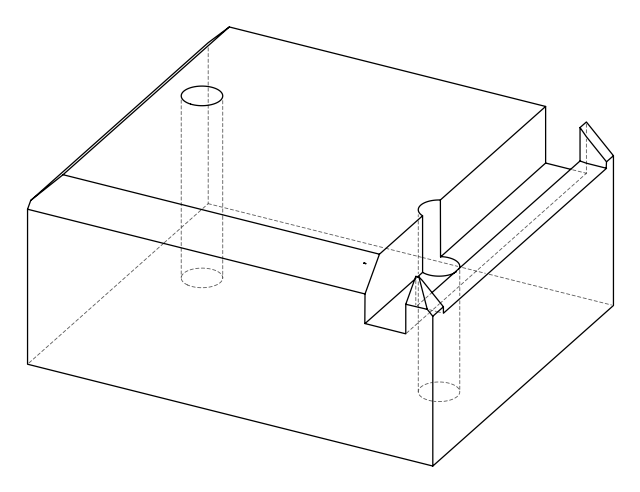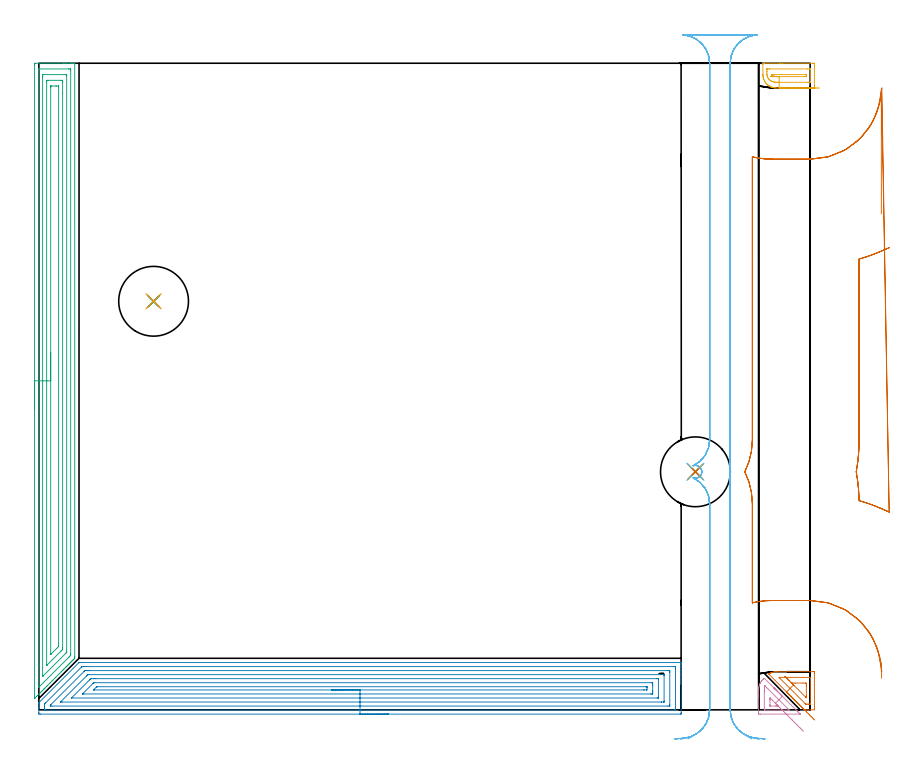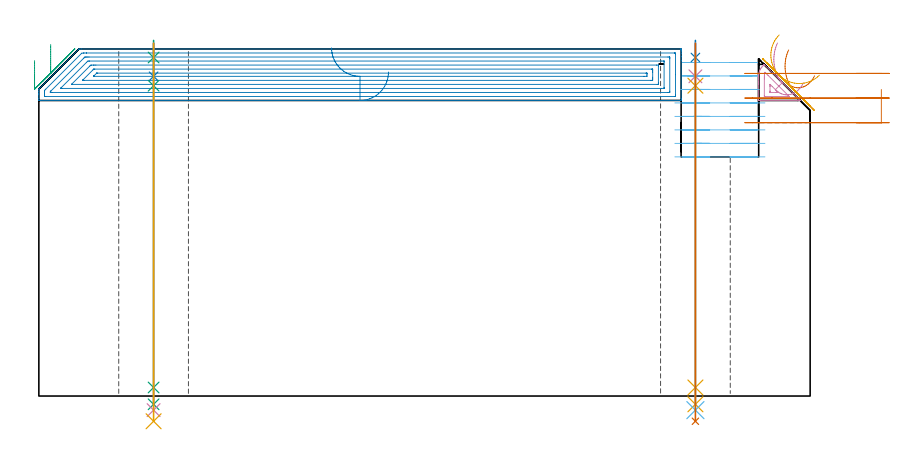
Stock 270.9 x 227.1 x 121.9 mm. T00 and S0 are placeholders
(PLAN: 17 operations, 11 tool changes, 39.7 min)
(1 AREA_MILL | FG_CHAMFER_SURFACE | UGT0205_001 | 0.66 min | 4965 mm3)
(2 AREA_MILL_1 | FG_CHAMFER_SURFACE_1 | UGT0205_001 | 12.59 min | 38214 mm3)
(3 AREA_MILL_2 | FG_CHAMFER_SURFACE_2 | UGT0205_001 | 8.98 min | 21245 mm3)
(4 AREA_MILL_3 | FG_CHAMFER_SURFACE_3 | UGT0205_001 | 0.55 min | 1716 mm3)
(5 AREA_MILL_4 | FG_CHAMFER_SURFACE_4 | UGT0205_001 | 0.75 min | 3916 mm3)
(6 MILL_RECTANGULAR_SLOT | SLOT_RECTANGULAR | UGT0201_094 | Follow Part, ap 5, ae 75% | 8.97 min | 235270 mm3)
(7 MILL_RECTANGULAR_SLOT_1 | SLOT_RECTANGULAR_1 | UGT0201_020 | Follow Part, ap 12.5, ae 75% | 3.78 min | 92540 mm3)
(8 SPOT_DRILL | STEP1HOLE | NXT0321_9005460120000 | 0.05 min | 0 mm3)
(9 SPOT_DRILL_1 | STEP1HOLE_1 | NXT0321_9005460120000 | 0.05 min | 146 mm3)
(10 DRILL_BLIND_HOLE_INTO_CENTER | STEP1HOLE | NXT0301_035 | 0.05 min | 0 mm3)
(11 GUN_DRILL_THROUGH_HOLE | STEP1HOLE | UGT0307_002 | 0.56 min | 2345 mm3)
(12 SPADE_DRILL_TO_ENLARGE_THROUGH_HOLE | STEP1HOLE | UGT0306_006 | 0.52 min | 13478 mm3)
(13 DRILL_TO_ENLARGE_THROUGH_HOLE | STEP1HOLE | UGT0301_058 | 0.53 min | 24399 mm3)
(14 DRILL_BLIND_HOLE_INTO_CENTER_1 | STEP1HOLE_1 | NXT0301_035 | 0.05 min | 206 mm3)
(15 GUN_DRILL_THROUGH_HOLE_1 | STEP1HOLE_1 | UGT0307_002 | 0.56 min | 3196 mm3)
(16 SPADE_DRILL_TO_ENLARGE_THROUGH_HOLE_1 | STEP1HOLE_1 | UGT0306_006 | 0.52 min | 19422 mm3)
(17 DRILL_TO_ENLARGE_THROUGH_HOLE_1 | STEP1HOLE_1 | UGT0301_058 | 0.53 min | 34452 mm3)
(TOOL UGT0205_001 | Chamfer Mill 20 x 3 x 45 deg. | D20 FL50 Z2)
(TOOL UGT0201_094 | End mill 20 mm | D20 FL38 Z4)
(TOOL UGT0201_020 | End mill 50 mm | D50 FL50 Z4)
(TOOL NXT0321_9005460120000 | NC Spot Drill, 142deg, 12mm, Carbide, Uncoated | D12 PA142 FL30 Z2)
(TOOL NXT0301_035 | Carbide Drill 6.4mm [860.1-0640-032A1-MM 2214] | D6.4 PA140 FL53 Z2)
(TOOL UGT0307_002 | Gun Drill 6 mm | D6 PA130 FL24 Z1)
(TOOL UGT0306_006 | Spade Drill 15.5mm | D15.5 PA132 FL10 Z2)
(TOOL UGT0301_058 | Twist Drill 24.5 mm | D24.5 PA118 FL160 Z2)
(OP 1 AREA_MILL)
G17 G21 G94 G90
T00 M6
G54
G17 G0 G90 X272.467 Y-3.569 S1061 M3
G43 Z131.9 H0
Z112.479
G94 G1 X272.089 Y-3.192 Z111.789 F250.
X271.671 Y-2.773 Z111.149
X271.214 Y-2.316 Z110.562
X270.723 Y-1.825 Z110.034
X270.202 Y-1.303 Z109.569
X269.653 Y-0.754 Z109.169
X269.082 Y-0.183 Z108.839
X268.494 Y0.406 Z108.581
X267.891 Y1.009 Z108.396
X267.279 Y1.622 Z108.286
X266.663 Y2.238 Z108.251
X266.047 Y2.854 Z108.293
X265.436 Y3.466 Z108.411
X264.834 Y4.068 Z108.604
X264.247 Y4.655 Z108.87
X263.678 Y5.224 Z109.207
X263.133 Y5.771 Z109.613
X262.614 Y6.289 Z110.086
X256.594 Y12.315 Z116.106
X256.531 Y12.388 Z116.169
X256.358 Y12.601 Z116.342
Y12.603
X256.82 Y12.86 Z115.88
X256.854 Y12.878 Z115.846
X257.011 Y12.948 Z115.689
X257.139 Y13.006 Z115.56
X257.576 Y13.168 Z115.123
X258.019 Y13.284 Z114.68
X258.462 Y13.358 Z114.237
X258.624 Y13.369 Z114.075
X258.9 Y13.388 Z113.798
X259.509 Y13.396 Z113.189
X259.781 Y13.399 Z112.917
X263.17 Z109.528
X263.934 Z108.76
X271.899 Y13.4 Z100.797
X272.284 Y13.396 Z100.412
X272.391 Y13.39 Z100.305
X272.398 Y13.282 Z100.298
X272.4 Y12.896 Z100.3
Y0.253
X272.395 Y0.061 Z100.305
X272.392 Y0.001 Z100.306
X269.152 Y0. Z103.547
X268.954 Y0.005 Z103.744
X268.894 Y0.01 Z103.803
X268.801 Y0.099 Z103.895
X268.691 Y0.209 Z104.007
X262.614 Y6.289 Z110.086
X263.839 Y7.514 Z108.861
X260.231 Y11.126 Z112.469
X260.068 Y11.296 Z112.632
X259.978 Y11.39 Z112.722
X260.03 Y11.394 Z112.67
X260.122 Y11.398 Z112.578
X268.306 Y11.4 Z104.394
X270.74 Z101.96
X270.888 Y11.399 Z101.812
X270.927 Y11.398 Z101.773
X270.965 Y11.393 Z101.735
X270.978 Y11.39 Z101.722
X270.98 Y11.377 Z101.72
X270.983 Y11.334 Z101.717
X270.986 Y11.154 Z101.714
Y11.126
X270.985 Y2.274 Z101.715
X270.981 Y2.06 Z101.719
X270.979 Y2.016 Z101.721
X270.859 Y2.01 Z101.841
X270.677 Y2.004 Z102.023
X270.402 Y2. Z102.298
X270.129 Z102.571
X269.515 Y2.003 Z103.185
X269.382 Y2.01 Z103.318
X269.347 Y2.014 Z103.353
X269.302 Y2.054 Z103.398
X269.244 Y2.108 Z103.456
X269.076 Y2.274 Z103.624
X263.839 Y7.514 Z108.861
X265.07 Y8.734 Z107.63
X264.819 Y8.988 Z107.881
X264.459 Y9.356 Z108.241
X264.778 Y9.397 Z107.922
X264.819 Y9.398 Z107.881
X265.66 Y9.4 Z107.04
X268.315 Z104.385
X269.201 Y9.399 Z103.499
X269.244 Y9.395 Z103.456
X269.565 Y9.356 Z103.135
X269.569 Y9.031 Z103.131
X269.571 Y8.47 Z103.129
X269.572 Y8.143 Z103.128
X269.571 Y4.93 Z103.129
Y4.603
X269.567 Y4.275 Z103.133
X269.565 Y4.249 Z103.135
X269.537 Y4.27 Z103.163
X269.469 Y4.333 Z103.231
X269.369 Y4.431 Z103.331
X269.244 Y4.556 Z103.456
X265.332 Y8.47 Z107.368
X265.07 Y8.734 Z107.63
X264.584 Y9.225 Z108.163
X264.132 Y9.68 Z108.754
X263.718 Y10.098 Z109.398
X263.346 Y10.474 Z110.092
X263.017 Y10.805 Z110.829
X262.735 Y11.09 Z111.604
X262.501 Y11.325 Z112.411
X262.318 Y11.51 Z113.243
X262.187 Y11.643 Z114.095
X262.108 Y11.722 Z114.961
X262.083 Y11.747 Z115.832
X262.111 Y11.719 Z116.704
X262.193 Y11.636 Z117.568
X262.328 Y11.501 Z118.42
X262.514 Y11.313 Z119.251
X262.75 Y11.074 Z120.056
X263.035 Y10.787 Z120.829
X263.367 Y10.452 Z121.563
G0 Z131.9
M5
M2
(OP 2 AREA_MILL_1)
G17 G21 G94 G90
T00 M6
G54
G17 G0 G90 X122.8 Y-1.5 S1061 M3
G43 Z131.9 H0
Z113.8
G94 G1 X122.762 Z112.928 F250.
X122.648 Z112.064
X122.459 Z111.212
X122.197 Z110.38
X121.863 Z109.574
X121.46 Z108.8
X120.992 Z108.064
X120.46 Z107.372
X119.871 Z106.729
X119.228 Z106.14
X118.536 Z105.608
X117.8 Z105.14
X117.026 Z104.737
X116.22 Z104.403
X115.388 Z104.141
X114.536 Z103.952
X113.672 Z103.838
X112.8 Z103.8
X0.625 Y-1.499 Z103.801
X0.045 Y-1.493 Z103.803
X0.008 Y-1.491 Z103.805
X0. Y-0.915 Z104.38
Y0.513 Z105.809
Y0.867 Z106.163
Y1.576 Z106.876
Y2.295 Z107.595
X0.003 Y2.475 Z107.767
X0.01 Y2.512 Z107.804
X0.149 Y2.649 Z107.948
X0.178 Y2.678 Z107.977
X14.032 Y16.532 Z121.831
X14.097 Y16.594 Z121.892
X14.109 Y16.596 Z121.895
X14.926 Y16.6 Z121.9
X225.422
X225.592 Y16.597 Z121.888
X225.593 Y16.592 Z121.883
X225.596 Y16.545 Z121.837
X225.6 Y16.134 Z121.434
Y15.832 Z121.132
Y15.124 Z120.419
Y13.878 Z119.175
Y12.451 Z117.746
Y-0.915 Z104.383
X225.598 Y-1.185 Z104.112
X225.59 Y-1.492 Z103.806
X225.283 Y-1.499 Z103.799
X112.8 Y-1.5 Z103.8
Y-0.086 Z105.214
X2.412
X2.35 Y-0.085 Z105.215
X2.226 Y-0.082 Z105.218
X2.01 Y-0.075 Z105.225
X2.008 Y-0.024 Z105.276
X2.001 Y0.386 Z105.686
X2. Y0.867 Z106.167
X2.001 Y1.278 Z106.578
X2.006 Y1.758 Z107.058
X2.01 Y1.964 Z107.264
X2.019 Y2.057 Z107.357
X2.064 Y2.105 Z107.405
X2.412 Y2.462 Z107.762
X14.926 Y14.975 Z120.275
X15.002 Y15.047 Z120.347
X15.085 Y15.124 Z120.424
X15.763 Y15.18 Z120.48
X15.82 Y15.182 Z120.482
X16.651 Y15.186 Z120.486
X16.714
X223.188 Y15.185 Z120.485
X223.25
X223.374 Y15.182 Z120.482
X223.59 Y15.175 Z120.475
X223.592 Y15.124 Z120.424
X223.598 Y14.714 Z120.014
X223.6 Y7.584 Z112.884
X223.599 Y0.458 Z105.758
X223.592 Y-0.024 Z105.276
X223.59 Y-0.069 Z105.231
X223.436 Y-0.079 Z105.221
X223.312 Y-0.084 Z105.216
X223.25 Y-0.085 Z105.215
X112.8 Y-0.086 Z105.214
Y1.328 Z106.628
X4.631 Y1.329 Z106.629
X4.2 Y1.33 Z106.63
X4.057 Y1.333 Z106.633
X4.014 Y1.335 Z106.635
X4.01 Y1.426 Z106.726
Y1.557 Z106.857
X4.162 Y1.758 Z107.058
X4.179 Y1.779 Z107.079
X4.2 Y1.801 Z107.101
X15.82 Y13.421 Z118.721
X16.096 Y13.689 Z118.989
X16.174 Y13.762 Z119.062
X16.288 Y13.766 Z119.066
X16.714 Y13.77 Z119.07
X17.176 Y13.771 Z119.071
X17.607
X220.969
X221.4 Y13.769 Z119.069
X221.543 Y13.767 Z119.067
X221.586 Y13.765 Z119.065
X221.592 Y13.674 Z118.974
X221.597 Y13.541 Z118.841
X221.599 Y13.342 Z118.642
X221.6 Y13.142 Z118.442
X221.599 Y1.758 Z107.058
X221.598 Y1.561 Z106.861
X221.59 Y1.361 Z106.661
X221.581 Y1.335 Z106.635
X221.561 Y1.332 Z106.632
X221.508 Y1.33 Z106.63
X221.4 Y1.329 Z106.629
X220.937 Y1.328 Z106.628
X112.8
Y2.743 Z108.043
X8.219
X7.775 Y2.744 Z108.044
X7.679 Y2.746 Z108.046
X7.609 Y2.75 Z108.05
X7.613 Y2.756 Z108.056
X7.638 Y2.786 Z108.086
X7.668 Y2.818 Z108.118
X7.775 Y2.927 Z108.227
X16.714 Y11.864 Z117.164
X17.011 Y12.155 Z117.455
X17.213 Y12.35 Z117.65
X17.607 Y12.356 Z117.656
X17.702 Y12.357 Z117.657
X218.812
X219.534 Y12.353 Z117.653
X219.575 Y12.351 Z117.651
X219.59 Y12.349 Z117.649
X219.592 Y12.327 Z117.627
X219.597 Y12.22 Z117.52
X219.599 Y12.004 Z117.304
Y3.101 Z108.401
X219.596 Y2.881 Z108.181
X219.592 Y2.772 Z108.072
X219.59 Y2.75 Z108.05
X219.571 Y2.748 Z108.048
X219.516 Y2.745 Z108.045
X218.718 Y2.743 Z108.043
X218.625
X112.8
Y4.157 Z109.457
X11.568
X11.537 Y4.158 Z109.458
X11.488 Y4.163 Z109.463
X11.475 Y4.165 Z109.465
X11.482 Y4.176 Z109.476
X11.503 Y4.202 Z109.502
X11.541 Y4.242 Z109.542
X17.788 Y10.489 Z115.789
X17.971 Y10.669 Z115.969
X18.24 Y10.929 Z116.229
X18.501 Y10.936 Z116.236
X19.121 Y10.941 Z116.241
X19.395 Y10.942 Z116.242
X20.014 Y10.943 Z116.243
X216.931
X217.553 Y10.94 Z116.24
X217.581 Y10.936 Z116.236
X217.59 Y10.933 Z116.233
X217.596 Y10.896 Z116.196
X217.598 Y10.669 Z115.969
X217.6 Y4.655 Z109.955
X217.599 Y4.431 Z109.731
X217.597 Y4.265 Z109.565
X217.593 Y4.182 Z109.482
X217.591 Y4.167 Z109.467
X217.559 Y4.164 Z109.464
X217.482 Y4.161 Z109.461
X217.206 Y4.158 Z109.458
X112.8 Y4.157 Z109.457
Y5.571 Z110.871
X15.82 Y5.572 Z110.872
X15.569 Y5.573 Z110.873
X15.391 Y5.576 Z110.876
X15.342 Y5.578 Z110.878
X15.366 Y5.608 Z110.908
X15.408 Y5.656 Z110.956
X15.445 Y5.696 Z110.996
X19.014 Y9.266 Z114.566
X19.143 Y9.392 Z114.692
X19.248 Y9.492 Z114.792
X19.28 Y9.52 Z114.82
X19.316 Y9.523 Z114.823
X19.395 Y9.526 Z114.826
X19.645 Y9.528 Z114.828
X215.143
X215.394 Y9.527 Z114.827
X215.523 Y9.524 Z114.824
X215.581 Y9.522 Z114.822
X215.59 Y9.492 Z114.792
X215.597 Y9.325 Z114.625
X215.599 Y8.887 Z114.187
X215.6 Y8.431 Z113.731
Y6.649 Z111.949
X215.599 Y6.213 Z111.513
X215.596 Y5.762 Z111.062
X215.59 Y5.607 Z110.907
X215.578 Y5.578 Z110.878
X215.545 Y5.576 Z110.876
X215.465 Y5.574 Z110.874
X215.143 Y5.572 Z110.872
X214.894 Y5.571 Z110.871
X112.8
Y6.985 Z112.285
X19.514 Y6.986 Z112.286
X19.395 Y6.987 Z112.287
X19.276 Y6.989 Z112.289
X19.213 Y6.992 Z112.292
X19.263 Y7.055 Z112.355
X19.305 Y7.104 Z112.404
X19.349 Y7.151 Z112.451
X19.395 Y7.198 Z112.498
X20.241 Y8.043 Z113.343
X20.289 Y8.087 Z113.387
X20.318 Y8.108 Z113.408
X20.338 Y8.11 Z113.41
X20.386 Y8.113 Z113.413
X20.483 Y8.114 Z113.414
X20.676 Y8.115 Z113.415
X213.236 Y8.114 Z113.414
X213.356
X213.475 Y8.111 Z113.411
X213.553 Y8.108 Z113.408
X213.591 Y8.101 Z113.401
X213.593 Y8.076 Z113.376
X213.596 Y7.996 Z113.296
X213.598 Y7.753 Z113.053
X213.59 Y7.104 Z112.404
X213.585 Y6.992 Z112.292
X213.472 Y6.988 Z112.288
X213.356 Y6.987 Z112.287
X212.581 Y6.985 Z112.285
X212.462
X112.8
X111.928 Z112.323
X111.064 Z112.437
X110.212 Z112.626
X109.38 Z112.888
X108.574 Z113.222
X107.8 Z113.625
X107.064 Z114.094
X106.372 Z114.625
X105.729 Z115.214
X105.14 Z115.857
X104.608 Z116.55
X104.14 Z117.285
X103.737 Z118.059
X103.403 Z118.865
X103.141 Z119.697
X102.952 Z120.549
X102.838 Z121.414
X102.8 Z122.285
G0 Z131.9
M5
M2
(OP 3 AREA_MILL_2)
G17 G21 G94 G90
T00 M6
G54
G17 G0 G90 X-1.5 Y105.55 S1061 M3
G43 Z131.9 H0
Z117.8
G94 G1 Y105.588 Z116.928 F250.
Y105.702 Z116.064
Y105.891 Z115.212
Y106.153 Z114.38
Y106.487 Z113.574
Y106.89 Z112.8
Y107.359 Z112.064
Y107.89 Z111.372
Y108.479 Z110.729
Y109.122 Z110.14
Y109.814 Z109.608
Y110.55 Z109.14
Y111.324 Z108.737
Y112.13 Z108.403
Y112.962 Z108.141
Y113.814 Z107.952
Y114.678 Z107.838
Y115.55 Z107.8
Y226.511
X-1.495 Y226.959 Z107.803
X-1.492 Y227.09 Z107.806
X-1.356 Y227.1 Z107.941
X8.633 Z117.928
X9.231 Z118.528
X9.514 Z118.811
X11.276 Z120.57
X11.841 Z121.14
X12.351 Z121.65
X12.594 Y227.09 Z121.893
X12.598 Y226.998 Z121.898
X12.6 Y18.849 Z121.9
X12.601 Y18.226 Z121.898
X12.602 Y18.1
X12.297 Y17.796 Z121.594
X12.157 Y17.654 Z121.452
X12.013 Y17.512 Z121.311
X11.861 Y17.36 Z121.159
X11.716 Y17.214 Z121.012
X11.567 Y17.066 Z120.865
X11.426 Y16.925 Z120.724
X11.276 Y16.773 Z120.571
X11.122 Y16.621 Z120.42
X10.991 Y16.49 Z120.288
X10.835 Y16.333 Z120.13
X10.676 Y16.175 Z119.974
X10.555 Y16.054 Z119.853
X10.395 Y15.892 Z119.69
X10.23 Y15.73 Z119.528
X10.12 Y15.619 Z119.418
X9.954 Y15.452 Z119.249
X9.785 Y15.284 Z119.083
X9.514 Y15.013 Z118.812
X9.34 Y14.838 Z118.636
X8.786 Y14.286 Z118.086
X8.449 Y13.947 Z117.745
X7.862 Y13.362 Z117.162
X7.165 Y12.665 Z116.464
X5.774 Y11.273 Z115.073
X4.882 Y10.382 Z114.181
X3.991 Y9.491 Z113.29
X2.966 Y8.465 Z112.265
X2.761 Y8.259 Z112.058
X2.655 Y8.154 Z111.953
X2.105 Y7.605 Z111.404
X1.88 Y7.378 Z111.176
X1.764 Y7.263 Z111.061
X1.244 Y6.744 Z110.543
X0.999 Y6.497 Z110.295
X0.873 Y6.371 Z110.17
X0.384 Y5.883 Z109.683
X0.118 Y5.616 Z109.414
X-0.477 Y5.023 Z108.823
X-0.763 Y4.735 Z108.533
X-1.356 Y4.143 Z107.942
X-1.497 Y4.006 Z107.802
X-1.499 Y4.007 Z107.8
X-1.5 Y115.55
X-0.086 Z109.214
Y224.729
X-0.084 Y224.929 Z109.216
X-0.082 Y225.029 Z109.218
X-0.079 Y225.076 Z109.221
X-0.073 Y225.09 Z109.227
X-0.028 Y225.092 Z109.272
X0.34 Y225.099 Z109.64
X10.395 Z119.695
X10.912 Y225.097 Z120.212
X11.094 Y225.09 Z120.394
X11.177 Y225.08 Z120.477
X11.182 Y224.823 Z120.482
X11.183 Y224.729 Z120.483
X11.185 Y19.74 Z120.485
X11.181 Y19.34 Z120.481
X11.179 Y19.145 Z120.479
X11.084 Y19.043 Z120.384
X10.897 Y18.849 Z120.197
X10.645 Y18.595 Z119.945
X10.395 Y18.344 Z119.695
X0.013 Y7.963 Z109.313
X-0.06 Y7.893 Z109.24
X-0.073 Y7.883 Z109.227
X-0.079 Y7.88 Z109.221
X-0.08 Y7.906 Z109.22
X-0.085 Y8.062 Z109.215
X-0.086 Y15.382 Z109.214
Y115.55
X1.328 Z110.628
X1.329 Y222.316 Z110.629
X1.331 Y222.946 Z110.631
X1.333 Y223.075 Z110.633
X1.335 Y223.085 Z110.635
X1.345 Y223.09 Z110.645
X1.384 Y223.096 Z110.684
X1.435 Y223.099 Z110.735
X9.362 Y223.1 Z118.662
X9.514 Y223.098 Z118.814
X9.666 Y223.094 Z118.966
X9.76 Y223.09 Z119.06
X9.764 Y223.032 Z119.064
X9.767 Y222.946 Z119.067
X9.769 Y222.688 Z119.069
X9.771 Y20.371 Z119.071
X9.77 Y20.284 Z119.07
X9.767 Y20.215 Z119.067
X9.764 Y20.175 Z119.064
X9.748 Y20.157 Z119.048
X9.514 Y19.914 Z118.814
X1.453 Y11.853 Z110.753
X1.371 Y11.775 Z110.671
X1.343 Y11.752 Z110.643
X1.336 Y11.748 Z110.636
X1.333 Y11.764 Z110.633
X1.33 Y11.825 Z110.63
X1.328 Y11.979 Z110.628
Y115.55
X2.743 Z112.043
Y220.273
X2.746 Y220.882 Z112.046
X2.749 Y221.079 Z112.049
X2.939 Y221.09 Z112.239
X3.348 Y221.099 Z112.648
X3.411 Y221.1 Z112.711
X7.815 Z117.115
X8.172 Y221.095 Z117.472
X8.344 Y221.09 Z117.644
X8.348 Y220.992 Z117.648
X8.354 Y220.555 Z117.654
X8.355 Y216.58 Z117.655
X8.357 Y21.802 Z117.657
X8.355 Y21.523 Z117.655
X8.35 Y21.222 Z117.65
X8.204 Y21.065 Z117.504
X7.783 Y20.631 Z117.083
X2.894 Y15.743 Z112.194
X2.839 Y15.691 Z112.139
X2.766 Y15.627 Z112.066
X2.749 Y15.616 Z112.049
X2.746 Y15.652 Z112.046
X2.744 Y15.704 Z112.044
X2.743 Y15.896 Z112.043
Y115.55
X4.157 Z113.457
Y218.635
X4.159 Y218.781 Z113.459
X4.164 Y219.07 Z113.464
X4.168 Y219.092 Z113.468
X4.173 Y219.095 Z113.473
X4.191 Y219.098 Z113.491
X4.229 Y219.099 Z113.529
X4.507 Y219.1 Z113.807
X5.99 Z115.29
X6.269 Z115.569
X6.871 Y219.096 Z116.171
X6.911 Y219.094 Z116.211
X6.927 Y219.091 Z116.227
X6.934 Y218.985 Z116.234
X6.939 Y218.702 Z116.239
X6.941 Y218.561 Z116.241
X6.943 Y23.305 Z116.243
X6.942 Y22.414 Z116.242
X6.941 Y22.344 Z116.241
X6.936 Y22.27 Z116.236
X6.931 Y22.241 Z116.231
X6.917 Y22.223 Z116.217
X6.871 Y22.172 Z116.171
X6.55 Y21.848 Z115.85
X6.225 Y21.523 Z115.525
X4.442 Y19.74 Z113.742
X4.334 Y19.633 Z113.634
X4.229 Y19.53 Z113.529
X4.192 Y19.496 Z113.492
X4.171 Y19.479 Z113.471
X4.164 Y19.524 Z113.464
X4.159 Y19.668 Z113.459
X4.158 Y19.74 Z113.458
X4.157 Y115.55 Z113.457
Y116.422 Z113.495
Y117.287 Z113.609
Y118.138 Z113.798
Y118.97 Z114.06
Y119.776 Z114.394
Y120.55 Z114.797
Y121.286 Z115.265
Y121.978 Z115.796
Y122.621 Z116.386
Y123.21 Z117.029
Y123.742 Z117.721
Y124.21 Z118.457
Y124.613 Z119.231
Y124.947 Z120.037
Y125.209 Z120.869
Y125.398 Z121.72
Y125.512 Z122.585
Y125.55 Z123.457
G0 Z131.9
M5
M2
(OP 4 AREA_MILL_3)
G17 G21 G94 G90
T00 M6
G54
G17 G0 G90 X259.449 Y6.453 S1061 M3
G43 Z131.9 H0
Z123.997
G94 G1 X259.115 Y6.786 Z123.264 F250.
X258.828 Y7.074 Z122.492
X258.589 Y7.313 Z121.687
X258.401 Y7.501 Z120.857
X258.264 Y7.637 Z120.006
X258.181 Y7.721 Z119.141
X258.151 Y7.75 Z118.27
X258.175 Y7.726 Z117.398
X258.253 Y7.649 Z116.533
X258.384 Y7.518 Z115.68
X258.566 Y7.335 Z114.847
X258.8 Y7.102 Z114.039
X259.082 Y6.819 Z113.264
X259.411 Y6.49 Z112.526
X259.784 Y6.117 Z111.831
X260.199 Y5.703 Z111.185
X260.652 Y5.25 Z110.593
X261.14 Y4.762 Z110.059
X266.01 Y-0.108 Z105.188
X266.113 Y-0.213 Z105.086
X266.199 Y-0.299 Z105.001
X266.305 Y-0.403 Z104.893
X266.406 Y-0.506 Z104.793
X266.496 Y-0.596 Z104.703
X266.6 Y-0.698 Z104.598
X266.699 Y-0.799 Z104.501
X266.794 Y-0.894 Z104.406
X266.895 Y-0.993 Z104.303
X267.336 Y-1.436 Z103.863
X267.389 Y-1.49 Z103.809
Y-1.497 Z103.802
Y-1.5 Z103.8
X253.406
X252.902 Y-1.494 Z103.804
X252.808 Y-1.492 Z103.806
X252.8 Y-0.993 Z104.304
X252.804 Y4.319 Z109.613
Y4.895 Z110.191
Y5.204 Z110.5
Y5.781 Z111.077
X252.805 Y6.09 Z111.384
Y6.705 Z112.004
Y6.726 Z112.025
X252.821 Y7.311 Z112.61
X252.833 Y7.614 Z112.912
X252.863 Y7.86 Z113.159
X252.888 Y8.051 Z113.349
X252.992 Y8.489 Z113.788
X253.144 Y8.934 Z114.234
X253.184 Y9.023 Z114.323
X253.34 Y9.365 Z114.664
X253.406 Y9.499 Z114.798
X253.441 Y9.566 Z114.864
X253.677 Y9.917 Z115.215
X253.938 Y10.252 Z115.551
X254.375 Y10.715 Z116.014
X254.467 Y10.812 Z116.109
X254.641 Y10.993 Z116.289
X254.675 Y11.017 Z116.313
X254.698 Y11.023 Z116.32
X254.786 Y11.022 Z116.322
X254.863 Y11.021 Z116.319
X254.872 Y11.017 Z116.315
X254.911 Y10.99 Z116.289
X261.14 Y4.762 Z110.059
X260.993 Y4.614 Z109.914
X259.914 Y3.536 Z108.836
X263.224 Y0.225 Z105.525
X263.413 Y0.029 Z105.329
X263.475 Y-0.037 Z105.263
X263.502 Y-0.079 Z105.221
X263.201 Y-0.086 Z105.214
X255.169
X254.97 Y-0.085 Z105.215
X254.871 Y-0.082 Z105.218
X254.823 Y-0.079 Z105.221
X254.811 Y-0.076 Z105.224
X254.808 Y-0.06 Z105.24
X254.804 Y0.042 Z105.342
X254.801 Y0.279 Z105.579
X254.806 Y6.09 Z111.39
X254.808 Y6.47 Z111.77
X254.82 Y6.975 Z112.275
X254.832 Y7.332 Z112.632
X254.882 Y7.86 Z113.16
X254.938 Y8.111 Z113.411
X254.985 Y8.281 Z113.581
X255.01 Y8.354 Z113.654
X255.029 Y8.399 Z113.699
X255.034 Y8.405 Z113.705
X255.051 Y8.39 Z113.69
X255.191 Y8.257 Z113.557
X255.59 Y7.86 Z113.16
X256.084 Y7.367 Z112.667
X259.914 Y3.536 Z108.836
X258.689 Y2.312 Z107.612
X258.761 Y2.24 Z107.54
X259.337 Y1.663 Z106.963
X259.654 Y1.343 Z106.643
Y1.333 Z106.633
Y1.332 Z106.632
X259.098 Y1.329 Z106.629
X258.761
X256.976 Y1.33 Z106.63
X256.864 Y1.332 Z106.632
X256.826 Y1.335 Z106.635
X256.812 Y1.337 Z106.637
X256.809 Y1.375 Z106.675
X256.805 Y1.49 Z106.79
X256.803 Y1.663 Z106.963
X256.802 Y1.836 Z107.136
X256.803 Y3.434 Z108.734
Y3.605 Z108.905
X256.806 Y3.777 Z109.077
X256.813 Y4.119 Z109.419
X256.818 Y4.174 Z109.474
X256.834 Y4.16 Z109.46
X256.889 Y4.109 Z109.409
X256.976 Y4.024 Z109.324
X257.567 Y3.434 Z108.734
X258.689 Y2.312 Z107.612
X259.208 Y1.793 Z107.14
X259.754 Y1.247 Z106.733
X260.322 Y0.678 Z106.396
X260.91 Y0.091 Z106.129
X261.512 Y-0.511 Z105.937
X262.123 Y-1.122 Z105.819
X262.739 Y-1.738 Z105.777
X263.355 Y-2.355 Z105.811
X263.967 Y-2.967 Z105.921
X264.57 Y-3.569 Z106.106
X265.159 Y-4.159 Z106.364
X265.73 Y-4.73 Z106.694
X266.279 Y-5.278 Z107.093
X266.8 Y-5.8 Z107.559
X267.292 Y-6.291 Z108.087
X267.748 Y-6.748 Z108.673
X268.167 Y-7.167 Z109.313
X268.545 Y-7.545 Z110.003
G0 Z131.9
M5
M2
(OP 5 AREA_MILL_4)
G17 G21 G94 G90
T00 M6
G54
G17 G0 G90 X274.158 Y218.4 S1061 M3
G43 Z131.9 H0
Z112.684
G94 G1 X273.515 Z112.095 F250.
X272.823 Z111.564
X272.087 Z111.095
X271.313 Z110.692
X270.507 Z110.358
X269.675 Z110.096
X268.823 Y218.401 Z109.907
X267.959 Z109.793
X267.087 Z109.755
X266.215 Z109.793
X265.351 Z109.907
X264.499 Z110.096
X263.667 Z110.358
X262.861 Z110.692
X262.087 Z111.095
X261.351 Y218.402 Z111.563
X260.659 Z112.094
X260.016 Z112.684
X259.188 Y218.403 Z113.511
X258.739 Y218.426 Z113.96
X258.449 Y218.451 Z114.249
X258.301 Y218.464 Z114.398
X258.2 Y218.484 Z114.499
X257.851 Y218.557 Z114.847
X257.558 Y218.645 Z115.139
X257.455 Y218.678 Z115.243
X257.115 Y218.8 Z115.585
X257.049 Y218.825 Z115.65
X256.972 Y218.864 Z115.727
X256.742 Y218.995 Z115.957
X256.667 Y219.037 Z116.03
X256.57 Y219.093 Z116.129
X256.519 Y219.121 Z116.18
X256.317 Y219.261 Z116.383
X256.222 Y219.325 Z116.475
X256.135 Y219.385 Z116.564
X256.085 Y219.419 Z116.613
X255.923 Y219.555 Z116.777
X255.873 Y219.597 Z116.826
X255.784 Y219.678 Z116.916
X255.763 Y219.697 Z116.937
X255.479 Y220.002 Z117.219
X255.471 Y220.011 Z117.228
X255.384 Y220.117 Z117.316
X255.199 Y220.341 Z117.501
X255.044 Y220.569 Z117.656
X255.005 Y220.64 Z117.694
X254.885 Y220.862 Z117.814
X254.817 Y220.998 Z117.882
X254.668 Y221.315 Z118.031
X254.612 Y221.441 Z118.087
X254.474 Y221.875 Z118.224
X254.412 Y222.155 Z118.287
X254.377 Y222.314 Z118.322
X254.331 Y222.639 Z118.367
X254.31 Y222.774 Z118.382
X254.303 Y223.08 Z118.395
X254.302 Y223.153 Z118.398
Y223.186
X254.3 Y226.7 Z118.4
X254.307 Y227.09 Z118.393
X254.834 Y227.1 Z117.866
X260.31 Z112.389
X261.122 Z111.571
X271.815 Y227.099 Z100.88
X272.219 Y227.098 Z100.476
X272.39 Y227.095 Z100.304
X272.396 Y226.7
X272.4 Y226.123 Z100.3
Y219.101
X272.397 Y218.8 Z100.303
X272.39 Y218.405 Z100.305
X272.219 Y218.402 Z100.476
X271.815 Y218.4 Z100.88
X265.578 Y218.401 Z107.116
X264.768 Z107.932
X260.016 Y218.402 Z112.684
X260.019 Y220.402 Z112.681
X259.495 Y220.403 Z113.205
X259.34 Y220.407 Z113.36
X258.969 Y220.42 Z113.731
X258.559 Y220.447 Z114.141
X258.449 Y220.464 Z114.251
X258.003 Y220.556 Z114.697
X257.558 Y220.713 Z115.142
X257.467 Y220.749 Z115.233
X257.24 Y220.87 Z115.46
X256.819 Y221.151 Z115.881
X256.667 Y221.265 Z116.033
X256.495 Y221.433 Z116.205
X256.341 Y221.604 Z116.359
X256.169 Y221.812 Z116.531
X256.007 Y222.083 Z116.693
X255.903 Y222.311 Z116.797
X255.867 Y222.398 Z116.833
X255.776 Y222.717 Z116.924
X255.723 Y223.189 Z116.977
X255.72 Y223.244 Z116.98
X255.716 Y224.067 Z116.984
X255.715 Y224.127 Z116.985
X255.716 Y224.944 Z116.984
X255.717 Y225.003 Z116.983
X255.721 Y225.064 Z116.979
X255.724 Y225.091 Z116.976
X255.738 Y225.093 Z116.962
X255.776 Y225.096 Z116.924
X256.51 Y225.1 Z116.19
X256.667 Z116.033
X270.033 Z102.667
X270.768 Y225.098 Z101.932
X270.924 Y225.093 Z101.776
X270.97 Y225.09 Z101.73
X270.979 Y225.005 Z101.721
X270.983 Y224.944 Z101.717
X270.985 Y224.884 Z101.715
Y220.556
X270.984 Y220.496 Z101.716
X270.98 Y220.435 Z101.72
X270.977 Y220.41 Z101.723
X270.962 Y220.407 Z101.738
X270.924 Y220.404 Z101.776
X270.19 Y220.4 Z102.51
X270.033 Z102.667
X260.019 Y220.402 Z112.681
X260.025 Y222.402 Z112.675
X259.34 Y222.404 Z113.36
X259.245 Y222.405 Z113.455
X259.164 Y222.41 Z113.536
X258.787 Y222.438 Z113.913
X258.611 Y222.453 Z114.089
X258.449 Y222.487 Z114.251
X258.218 Y222.54 Z114.482
X258.096 Y222.585 Z114.604
X257.881 Y222.67 Z114.819
X257.7 Y222.778 Z115.
X257.558 Y222.868 Z115.142
X257.459 Y222.936 Z115.241
X257.338 Y223.037 Z115.362
X257.314 Y223.061 Z115.386
X257.294 Y223.084 Z115.406
X257.291 Y223.089 Z115.409
X257.304 Y223.091 Z115.396
X257.558 Y223.099 Z115.142
X257.649 Y223.1 Z115.051
X269.232 Y223.099 Z103.468
X269.522 Y223.092 Z103.178
X269.556 Y223.09 Z103.144
X269.565 Y223.075 Z103.135
X269.568 Y223.039 Z103.132
X269.569 Y223.002 Z103.131
X269.565 Y222.772 Z103.135
X269.554 Y222.41 Z103.146
X269.179 Y222.402 Z103.521
X269.142 Y222.401 Z103.558
X260.025 Y222.402 Z112.675
X259.436 Y222.404 Z113.318
X258.905 Y222.406 Z114.01
X258.436 Y222.407 Z114.746
X258.033 Y222.408 Z115.52
X257.699 Y222.409 Z116.326
X257.437 Y222.41 Z117.158
X257.248 Y222.411 Z118.009
X257.134 Z118.874
X257.096 Z119.746
X257.134 Z120.617
X257.248 Z121.482
X257.437 Y222.41 Z122.334
X257.699 Y222.409 Z123.166
X258.033 Y222.408 Z123.972
X258.436 Y222.407 Z124.746
X258.905 Y222.406 Z125.482
X259.436 Y222.404 Z126.174
X260.025 Y222.402 Z126.817
G0 Z131.9
M5
M2
(OP 6 MILL_RECTANGULAR_SLOT)
G17 G21 G94 G90
T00 M6
G54
G17 G0 G90 X250.399 Y-10.16 S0 M3
G43 Z131.9 H0
Z117.163
G94 G1 X247.8 Y-8.661 F250.
G2 X242.8 Y0. R10. F500.
G1 Y227.1
G2 X252.353 Y237.09 R10.
G1 X226.047
G2 X235.6 Y227.1 R10.
G1 Y94.783
G2 X229.856 Y85.734 R10.
G1 X229.859 Y85.725
G2 X229.859 Y81.475 R-2.25
G1 X229.856 Y81.466
G2 X235.6 Y72.417 R10.
G1 Y0.
G2 X230.6 Y-8.66 R10.
G1 X228.002 Y-10.16 F250.
G0 X250.457 Y-10.174 Z112.425
G1 X247.85 Y-8.689
G2 X242.8 Y0. R10. F500.
G1 Y227.1
G2 X252.353 Y237.09 R10.
G1 Y237.1
X226.047
Y237.09
G2 X235.6 Y227.1 R10.
G1 Y94.783
G2 X229.856 Y85.734 R10.
G1 X229.859 Y85.725
G2 X229.859 Y81.475 R-2.25
G1 X229.856 Y81.466
G2 X235.6 Y72.417 R10.
G1 Y0.
G2 X230.551 Y-8.688 R10.
G1 X227.945 Y-10.174 F250.
G0 X253.044 Y-10.437 Z107.688
G1 X250.151 Y-9.643
G2 X242.8 Y0. R10. F500.
G1 Y227.1
G2 X252.353 Y237.09 R10.
G1 Y237.1
X226.047
Y237.09
G2 X235.6 Y227.1 R10.
G1 Y94.783
G2 X229.856 Y85.734 R10.
G1 X229.859 Y85.725
G2 X229.859 Y81.475 R-2.25
G1 X229.856 Y81.466
G2 X235.6 Y72.417 R10.
G1 Y0.
G2 X228.242 Y-9.645 R10.
G1 X225.348 Y-10.437 F250.
G0 X255.017 Y-10.202 Z102.95
G1 X252.026 Y-9.97
G2 X242.8 Y0. R10. F500.
G1 Y227.1
G2 X252.353 Y237.09 R10.
G1 X226.047
G2 X235.6 Y227.1 R10.
G1 Y94.783
G2 X229.856 Y85.734 R10.
G1 X229.859 Y85.725
G2 X229.859 Y81.475 R-2.25
G1 X229.856 Y81.466
G2 X235.6 Y72.417 R10.
G1 Y0.
G2 X226.374 Y-9.97 R10.
G1 X223.383 Y-10.202 F250.
G0 X255.017 Z98.213
G1 X252.026 Y-9.97
G2 X242.8 Y0. R10. F500.
G1 Y227.1
G2 X252.353 Y237.09 R10.
G1 Y237.1
X226.047
Y237.09
G2 X235.6 Y227.1 R10.
G1 Y94.783
G2 X229.856 Y85.734 R10.
G1 X229.859 Y85.725
G2 X229.859 Y81.475 R-2.25
G1 X229.856 Y81.466
G2 X235.6 Y72.417 R10.
G1 Y0.
G2 X226.374 Y-9.97 R10.
G1 X223.383 Y-10.202 F250.
G0 X255.017 Z93.475
G1 X252.026 Y-9.97
G2 X242.8 Y0. R10. F500.
G1 Y227.1
G2 X252.353 Y237.09 R10.
G1 Y237.1
X226.047
Y237.09
G2 X235.6 Y227.1 R10.
G1 Y94.783
G2 X229.856 Y85.734 R10.
G1 X229.859 Y85.725
G2 X229.859 Y81.475 R-2.25
G1 X229.856 Y81.466
G2 X235.6 Y72.417 R10.
G1 Y0.
G2 X226.374 Y-9.97 R10.
G1 X223.383 Y-10.202 F250.
G0 X255.017 Z88.738
G1 X252.026 Y-9.97
G2 X242.8 Y0. R10. F500.
G1 Y227.1
G2 X252.353 Y237.09 R10.
G1 Y237.1
X226.047
Y237.09
G2 X235.6 Y227.1 R10.
G1 Y94.783
G2 X229.856 Y85.734 R10.
G1 X229.859 Y85.725
G2 X229.859 Y81.475 R-2.25
G1 X229.856 Y81.466
G2 X235.6 Y72.417 R10.
G1 Y0.
G2 X226.374 Y-9.97 R10.
G1 X223.383 Y-10.202 F250.
G0 X255.017 Z84.
G1 X252.026 Y-9.97
G2 X242.8 Y0. R10. F500.
G1 Y227.1
G2 X252.353 Y237.09 R10.
G1 Y237.1
X226.047
Y237.09
G2 X235.6 Y227.1 R10.
G1 Y94.783
G2 X229.856 Y85.734 R10.
G1 X229.859 Y85.725
G2 X229.859 Y81.475 R-2.25
G1 X229.856 Y81.466
G2 X235.6 Y72.417 R10.
G1 Y0.
G2 X226.374 Y-9.97 R10.
G1 X223.383 Y-10.202 F250.
G0 Z131.9
M5
M2
(OP 7 MILL_RECTANGULAR_SLOT_1)
G17 G21 G94 G90
T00 M6
G54
G17 G0 G90 X298.65 Y162.318 S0 M3
G43 Z131.978 H0
Z113.318
G94 G1 X295.9 Y161.118 F250.
G2 X288.1 Y158.313 R62.5 F500.
G1 Y94.783
G2 X287.091 Y83.6 R62.5
X288.091 Y73.489 R62.5
X295.9 Y70.682 R62.5
G1 X298.65 Y69.482 F250.
X295.988 Y216.263
X295.38 Y213.325
G2 X270.9 Y193.4 R25. F500.
G1 X257.5
G2 X250.6 Y194.213 R29.7
G1 Y94.783
G2 X247.959 Y83.6 R25.
X250.6 Y72.417 R25.
G1 Y37.587
G2 X257.5 Y38.4 R29.7
G1 X270.9
G2 X295.38 Y18.475 R25.
G1 X295.988 Y15.537 F250.
G0 X298.65 Y162.318 Z104.659
G1 X295.9 Y161.118
G2 X288.1 Y158.313 R62.5 F500.
G1 Y94.783
G2 X287.091 Y83.6 R62.5
X288.091 Y73.489 R62.5
X295.9 Y70.682 R62.5
G1 X298.65 Y69.482 F250.
X296.079 Y218.408
X295.723 Y215.429
G2 X270.9 Y193.4 R25. F500.
G1 X257.5
G2 X250.6 Y194.213 R29.7
G1 Y94.783
G2 X247.959 Y83.6 R25.
X250.6 Y72.417 R25.
G1 Y37.587
G2 X257.5 Y38.4 R29.7
G1 X270.9
G2 X295.724 Y16.364 R25.
G1 X296.079 Y13.385 F250.
G0 X298.65 Y162.318 Z96.
G1 X295.9 Y161.118
G2 X288.1 Y158.313 R62.5 F500.
G1 Y94.783
G2 X287.091 Y83.6 R62.5
X288.091 Y73.489 R62.5
X295.9 Y70.682 R62.5
G1 X298.65 Y69.482 F250.
G0 X295.9 Y174.19 Z107.659
G1 Y217.693 Z96.003
X295.89 Z96.
G2 X270.9 Y193.4 R25. F500.
G1 X257.5
G2 X250.6 Y194.213 R29.7
G1 Y94.783
G2 X247.959 Y83.6 R25.
X250.6 Y72.417 R25.
G1 Y37.587
G2 X257.5 Y38.4 R29.7
G1 X270.9
G2 X295.89 Y14.107 R25.
G1 X295.975 Y11.108 F250.
G0 Z131.978
M5
M2
(OP 8 SPOT_DRILL)
G17 G21 G94 G90
T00 M6
G54
G17 G0 G90 X230.6 Y83.6 S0 M3
G43 Z131.9 H0
G94 G81 G98 Z118.9 F250. R124.9
G80
M5
M2
(OP 9 SPOT_DRILL_1)
G17 G21 G94 G90
T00 M6
G54
G17 G0 G90 X40.3 Y143.5 S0 M3
G43 Z131.9 H0
G94 G81 G98 Z118.9 F250. R124.9
G80
M5
M2
(OP 10 DRILL_BLIND_HOLE_INTO_CENTER)
G17 G21 G94 G90
T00 M6
G54
G17 G0 G90 X230.6 Y83.6 S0 M3
G43 Z131.9 H1
G94 G81 G98 Z112.3 F250. R123.9
G80
M5
M2
(OP 11 GUN_DRILL_THROUGH_HOLE)
G17 G21 G94 G90
T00 M6
G54
G17 G0 G90 X230.6 Y83.6 M8
G43 Z131.9 H0
Z119.272
S716 M3
G94 G1 Z108.993 F125. M26
G4 X.084
Z3. F250.
G4 X.084
Z-2.899 F125.
G4 X.084
M5
M9
G0 Z119.272
Z131.9
M2
(OP 12 SPADE_DRILL_TO_ENLARGE_THROUGH_HOLE)
G17 G21 G94 G90
T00 M6
G54
G17 G0 G90 X230.6 Y83.6 S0 M3
G43 Z131.9 H0
G94 G73 G98 Z-4.951 F250. Q14.095 R123.9
G80
M5
M2
(OP 13 DRILL_TO_ENLARGE_THROUGH_HOLE)
G17 G21 G94 G90
T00 M6
G54
G17 G0 G90 X230.6 Y83.6 S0 M3
G43 Z131.9 H0
G94 G73 G98 Z-8.861 F250. Q21.793 R123.9
G80
M5
M2
(OP 14 DRILL_BLIND_HOLE_INTO_CENTER_1)
G17 G21 G94 G90
T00 M6
G54
G17 G0 G90 X40.3 Y143.5 S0 M3
G43 Z131.9 H1
G94 G81 G98 Z112.3 F250. R123.9
G80
M5
M2
(OP 15 GUN_DRILL_THROUGH_HOLE_1)
G17 G21 G94 G90
T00 M6
G54
G17 G0 G90 X40.3 Y143.5 M8
G43 Z131.9 H0
Z119.272
S716 M3
G94 G1 Z108.993 F125. M26
G4 X.084
Z3. F250.
G4 X.084
Z-2.899 F125.
G4 X.084
M5
M9
G0 Z119.272
Z131.9
M2
(OP 16 SPADE_DRILL_TO_ENLARGE_THROUGH_HOLE_1)
G17 G21 G94 G90
T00 M6
G54
G17 G0 G90 X40.3 Y143.5 S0 M3
G43 Z131.9 H0
G94 G73 G98 Z-4.951 F250. Q14.095 R123.9
G80
M5
M2
(OP 17 DRILL_TO_ENLARGE_THROUGH_HOLE_1)
G17 G21 G94 G90
T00 M6
G54
G17 G0 G90 X40.3 Y143.5 S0 M3
G43 Z131.9 H0
G94 G73 G98 Z-8.861 F250. Q21.793 R123.9
G80
M5
M2
